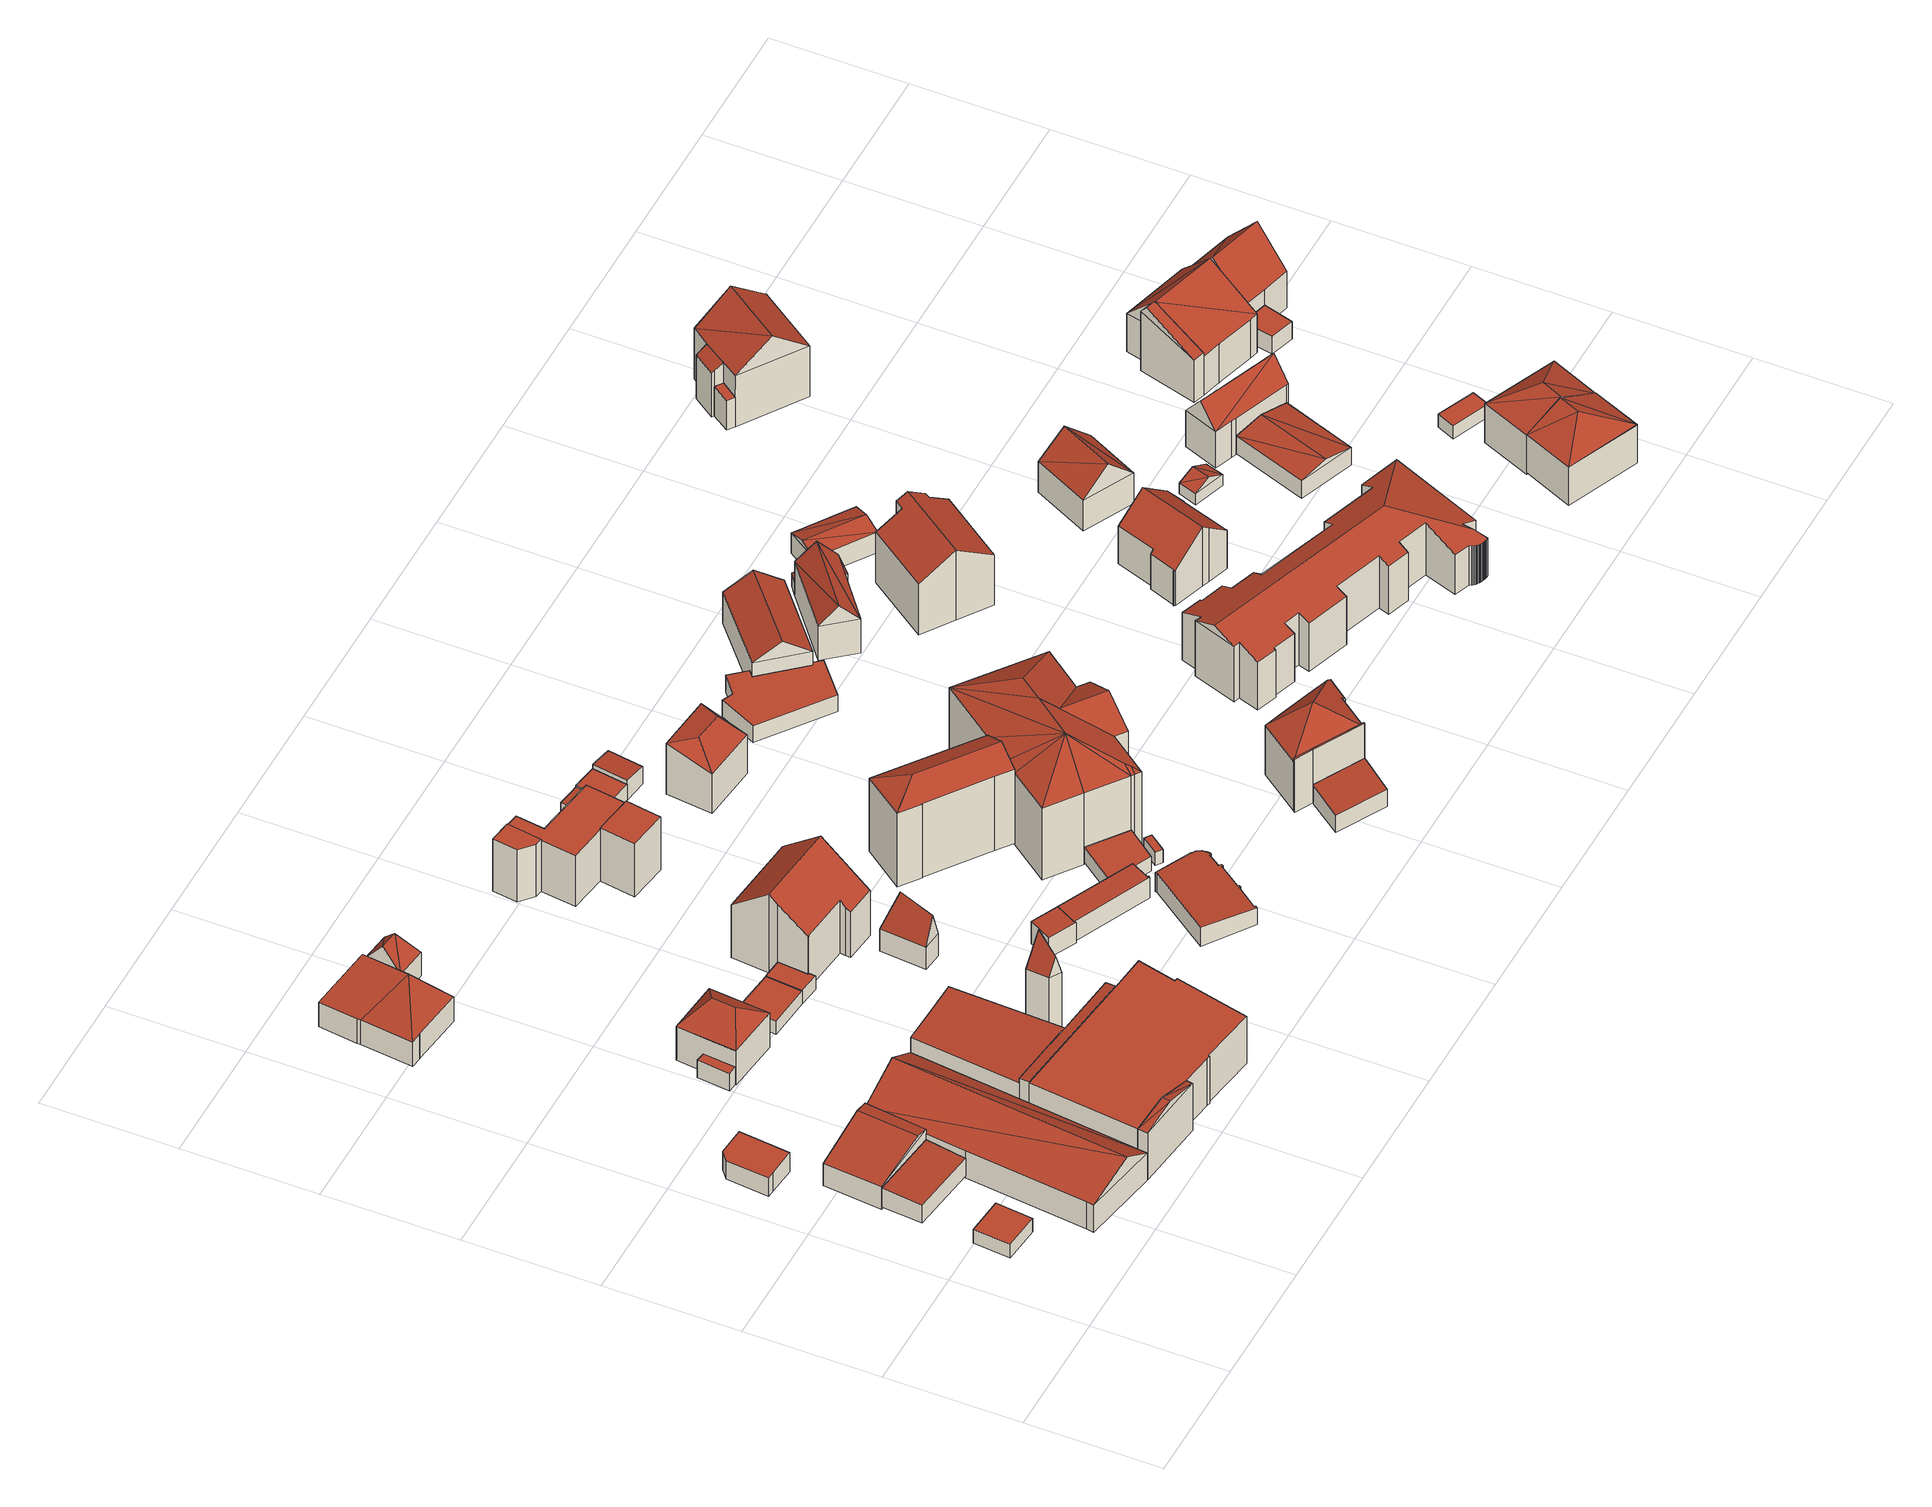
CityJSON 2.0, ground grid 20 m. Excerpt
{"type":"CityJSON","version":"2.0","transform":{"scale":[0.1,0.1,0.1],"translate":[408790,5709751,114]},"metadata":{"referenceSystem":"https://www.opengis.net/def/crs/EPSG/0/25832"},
"CityObjects":{
"building1":{"type":"Building","attributes":{"Gemeindeschluessel":"05978036","Geometrietyp2DReferenz":"3000","function":"31001_2460","roofType":"1000","measuredHeight":2.39},"geometry":[{"type":"MultiSurface","lod":"2","boundaries":[[[0,1,2,3]],[[1,4,5,2]],[[4,6,7,5]],[[6,0,3,7]],[[6,4,1,0]],[[3,2,5,7]]],"semantics":{"surfaces":[{"type":"WallSurface"},{"type":"RoofSurface"},{"type":"GroundSurface"}],"values":[0,0,0,0,1,2]}}]},
"building2":{"type":"Building","attributes":{"Gemeindeschluessel":"05978036","Geometrietyp2DReferenz":"3000","function":"31001_2000","roofType":"2100","measuredHeight":3.47},"geometry":[{"type":"MultiSurface","lod":"2","boundaries":[[[8,9,10,11]],[[9,12,13,10]],[[12,14,15,13]],[[14,8,11,15]],[[14,12,9,8]],[[11,10,13,15]]],"semantics":{"surfaces":[{"type":"WallSurface"},{"type":"RoofSurface"},{"type":"GroundSurface"}],"values":[0,0,0,0,1,2]}}]},
"building3":{"type":"Building","attributes":{"Gemeindeschluessel":"05978036","Geometrietyp2DReferenz":"3000","function":"31001_2000","roofType":"2100","measuredHeight":3.44},"geometry":[{"type":"MultiSurface","lod":"2","boundaries":[[[16,17,18,19]],[[17,20,21,18]],[[20,22,23,21]],[[22,24,25,23]],[[24,26,27,25]],[[26,16,19,27]],[[26,24,22,20,17,16]],[[19,18,21,23,25,27]]],"semantics":{"surfaces":[{"type":"WallSurface"},{"type":"RoofSurface"},{"type":"GroundSurface"}],"values":[0,0,0,0,0,0,1,2]}}]},
"building4":{"type":"Building","attributes":{"Gemeindeschluessel":"05978036","Geometrietyp2DReferenz":"3000","function":"31001_2000"},"children":["building4-1","building4-2"]},
"building4-1":{"type":"BuildingPart","attributes":{"roofType":"3100","measuredHeight":7.68},"parents":["building4"],"geometry":[{"type":"MultiSurface","lod":"2","boundaries":[[[28,29,30,31]],[[29,32,33,30]],[[32,34,35,33]],[[34,36,37,35]],[[36,38,39,37]],[[40,41,42,43]],[[41,28,31,42]],[[29,28,41,44]],[[44,45,29]],[[45,44,40]],[[40,38,36,34,32,45]],[[29,45,32]],[[44,41,40]],[[31,30,33,35,37,39,43,42]],[[43,39,38,40]]],"semantics":{"surfaces":[{"type":"WallSurface"},{"type":"RoofSurface"},{"type":"GroundSurface"},{"type":"ClosureSurface"}],"values":[0,0,0,0,0,0,0,1,1,1,1,0,0,2,3]}}]},
"building4-2":{"type":"BuildingPart","attributes":{"roofType":"3100","measuredHeight":6.16},"parents":["building4"],"geometry":[{"type":"MultiSurface","lod":"2","boundaries":[[[46,47,48,49]],[[47,50,40,43,48]],[[51,46,49,39,38]],[[50,47,52]],[[46,51,53]],[[47,46,53,52]],[[51,50,52,53]],[[49,48,43,39]],[[38,40,50,51]],[[38,39,43,40]]],"semantics":{"surfaces":[{"type":"WallSurface"},{"type":"RoofSurface"},{"type":"GroundSurface"},{"type":"ClosureSurface"}],"values":[0,0,0,0,0,1,1,2,0,3]}}]},
"building5":{"type":"Building","attributes":{"Gemeindeschluessel":"05978036","Geometrietyp2DReferenz":"3000","function":"31001_1000"},"children":["building5-1","building5-2"]},
"building5-1":{"type":"BuildingPart","attributes":{"roofType":"1000","measuredHeight":3.07},"parents":["building5"],"geometry":[{"type":"MultiSurface","lod":"2","boundaries":[[[54,55,56,57]],[[55,58,59,56]],[[58,60,61,59]],[[60,58,55,54]],[[57,56,59,61]],[[57,61,60,54]]],"semantics":{"surfaces":[{"type":"WallSurface"},{"type":"RoofSurface"},{"type":"GroundSurface"},{"type":"ClosureSurface"}],"values":[0,0,0,1,2,3]}}]},
"building5-2":{"type":"BuildingPart","attributes":{"roofType":"5000","measuredHeight":8.93},"parents":["building5"],"geometry":[{"type":"MultiSurface","lod":"2","boundaries":[[[62,63,64,65,66]],[[67,68,69,70]],[[68,62,66,69]],[[62,71,72,64,63]],[[68,67,73]],[[71,68,73,72]],[[72,73,67,64]],[[62,68,71]],[[66,65,57,61,70,69]],[[70,61,60,54,57,65,64,67]],[[61,57,54,60]],[[67,64,63]]],"semantics":{"surfaces":[{"type":"WallSurface"},{"type":"RoofSurface"},{"type":"GroundSurface"},{"type":"ClosureSurface"}],"values":[0,0,0,1,1,1,1,0,2,0,3,3]}}]},
"building6":{"type":"Building","attributes":{"Gemeindeschluessel":"05978036","Geometrietyp2DReferenz":"3000","function":"31001_1000"},"children":["building6-1","building6-2"]},
"building6-1":{"type":"BuildingPart","attributes":{"roofType":"5000","measuredHeight":7.8},"parents":["building6"],"geometry":[{"type":"MultiSurface","lod":"2","boundaries":[[[74,75,76,77]],[[75,78,79,76]],[[78,80,81,79]],[[78,75,82]],[[74,80,83]],[[75,83,82]],[[83,75,74]],[[80,82,83]],[[82,80,78]],[[77,76,79,81]],[[77,81,80,74]]],"semantics":{"surfaces":[{"type":"WallSurface"},{"type":"RoofSurface"},{"type":"GroundSurface"},{"type":"ClosureSurface"}],"values":[0,0,0,1,0,1,1,1,1,2,3]}}]},
"building6-2":{"type":"BuildingPart","attributes":{"roofType":"3200","measuredHeight":10.49},"parents":["building6"],"geometry":[{"type":"MultiSurface","lod":"2","boundaries":[[[84,85,86,87]],[[85,88,89,86]],[[88,90,91,89]],[[90,92,93,91]],[[92,94,95,93]],[[94,96,97,95]],[[96,98,74,77,97]],[[99,100,101,81,80]],[[100,102,103,101]],[[102,104,105,103]],[[104,84,87,105]],[[96,94,106]],[[88,85,84,104,107]],[[94,92,90,107,106]],[[90,88,107]],[[102,100,99,98,96,106,107]],[[104,102,107]],[[87,86,89,91,93,95,97,77,81,101,103,105]],[[99,80,74,98]],[[80,81,77,74]]],"semantics":{"surfaces":[{"type":"WallSurface"},{"type":"RoofSurface"},{"type":"GroundSurface"},{"type":"ClosureSurface"}],"values":[0,0,0,0,0,0,0,0,0,0,0,1,1,1,1,1,1,2,0,3]}}]},
"building7":{"type":"Building","attributes":{"Gemeindeschluessel":"05978036","Geometrietyp2DReferenz":"3000","function":"31001_2000"},"children":["building7-1","building7-2","building7-3","building7-4"]},
"building7-1":{"type":"BuildingPart","attributes":{"roofType":"3100","measuredHeight":9.6},"parents":["building7"],"geometry":[{"type":"MultiSurface","lod":"2","boundaries":[[[108,109,31,30]],[[110,111,112,113]],[[110,108,30,111]],[[113,109,114]],[[108,110,115]],[[109,115,114]],[[115,109,108]],[[114,110,113]],[[110,114,115]],[[30,31,112,111]],[[113,112,31,109]]],"semantics":{"surfaces":[{"type":"WallSurface"},{"type":"RoofSurface"},{"type":"GroundSurface"},{"type":"ClosureSurface"}],"values":[0,0,0,0,0,1,1,1,1,2,3]}}]},
"building7-2":{"type":"BuildingPart","attributes":{"roofType":"2100","measuredHeight":8.34},"parents":["building7"],"geometry":[{"type":"MultiSurface","lod":"2","boundaries":[[[116,117,118,42]],[[117,119,120,118]],[[119,121,122,120]],[[123,116,42,124]],[[123,125,121,119,117,116]],[[42,118,120,122,124]],[[123,124,122,121,125]]],"semantics":{"surfaces":[{"type":"WallSurface"},{"type":"RoofSurface"},{"type":"GroundSurface"},{"type":"ClosureSurface"}],"values":[0,0,0,0,1,2,3]}}]},
"building7-3":{"type":"BuildingPart","attributes":{"roofType":"1000","measuredHeight":8.29},"parents":["building7"],"geometry":[{"type":"MultiSurface","lod":"2","boundaries":[[[126,127,128,129]],[[127,130,131,128]],[[130,132,133,131]],[[132,134,135,133]],[[134,136,137,135]],[[136,138,139,137]],[[138,140,141,139]],[[140,113,112,141]],[[109,142,143,31]],[[142,109,113,140,138,136,134,132,130,127,126]],[[129,128,131,133,135,137,139,141,112,31,143]],[[31,112,113,109]],[[129,143,142,126]]],"semantics":{"surfaces":[{"type":"WallSurface"},{"type":"RoofSurface"},{"type":"GroundSurface"},{"type":"ClosureSurface"}],"values":[0,0,0,0,0,0,0,0,0,1,2,3,3]}}]},
"building7-4":{"type":"BuildingPart","attributes":{"roofType":"2100","measuredHeight":8.52},"parents":["building7"],"geometry":[{"type":"MultiSurface","lod":"2","boundaries":[[[144,145,123,124,143,142]],[[121,146,147,122]],[[146,148,126,129,147]],[[148,146,121,125,145,144]],[[143,124,122,147,129]],[[125,123,145]],[[121,122,124,123,125]],[[142,126,148,144]],[[142,143,129,126]]],"semantics":{"surfaces":[{"type":"WallSurface"},{"type":"RoofSurface"},{"type":"GroundSurface"},{"type":"ClosureSurface"}],"values":[0,0,0,1,2,0,3,0,3]}}]},
"building8":{"type":"Building","attributes":{"Gemeindeschluessel":"05978036","Geometrietyp2DReferenz":"3000","function":"31001_2460","roofType":"1000","measuredHeight":2.37},"geometry":[{"type":"MultiSurface","lod":"2","boundaries":[[[149,150,151,152]],[[150,153,154,151]],[[153,155,156,154]],[[155,149,152,156]],[[155,153,150,149]],[[152,151,154,156]]],"semantics":{"surfaces":[{"type":"WallSurface"},{"type":"RoofSurface"},{"type":"GroundSurface"}],"values":[0,0,0,0,1,2]}}]},
"building9":{"type":"Building","attributes":{"Gemeindeschluessel":"05978036","Geometrietyp2DReferenz":"3000","function":"31001_9998","roofType":"5000","measuredHeight":16.96},"geometry":[{"type":"MultiSurface","lod":"2","boundaries":[[[157,158,159,160]],[[158,161,162,159]],[[161,163,164,162]],[[163,157,160,164]],[[165,163,161]],[[166,165,161,158]],[[166,158,157]],[[165,166,157,163]],[[160,159,162,164]]],"semantics":{"surfaces":[{"type":"WallSurface"},{"type":"RoofSurface"},{"type":"GroundSurface"}],"values":[0,0,0,0,0,1,0,1,2]}}]},
"building10":{"type":"Building","attributes":{"Gemeindeschluessel":"05978036","Geometrietyp2DReferenz":"3000","function":"31001_2460","roofType":"1000","measuredHeight":2.38},"geometry":[{"type":"MultiSurface","lod":"2","boundaries":[[[167,168,156,152]],[[168,169,170,156]],[[169,171,172,170]],[[171,173,174,172]],[[173,175,176,174]],[[175,167,152,176]],[[175,173,171,169,168,167]],[[152,156,170,172,174,176]]],"semantics":{"surfaces":[{"type":"WallSurface"},{"type":"RoofSurface"},{"type":"GroundSurface"}],"values":[0,0,0,0,0,0,1,2]}}]},
"building11":{"type":"Building","attributes":{"Gemeindeschluessel":"05978036","Geometrietyp2DReferenz":"3000","function":"31001_1000","roofType":"3100","measuredHeight":13.94},"geometry":[{"type":"MultiSurface","lod":"2","boundaries":[[[177,178,179,180]],[[178,181,182,179]],[[181,183,184,182]],[[183,185,186,184]],[[185,187,188,186]],[[187,189,190,188]],[[189,191,192,190]],[[191,193,194,192]],[[193,195,196,194]],[[195,197,198,196]],[[197,177,180,198]],[[193,191,189,187]],[[187,185,183,181,178,177,197,195,193]],[[180,179,182,184,186,188,190,192,194,196,198]]],"semantics":{"surfaces":[{"type":"WallSurface"},{"type":"RoofSurface"},{"type":"GroundSurface"}],"values":[0,0,0,0,0,0,0,0,0,0,0,1,1,2]}}]},
"building12":{"type":"Building","attributes":{"Gemeindeschluessel":"05978036","Geometrietyp2DReferenz":"3000","function":"31001_2460","roofType":"5000","measuredHeight":9.8},"geometry":[{"type":"MultiSurface","lod":"2","boundaries":[[[199,200,201,202]],[[200,203,204,201]],[[203,205,206,204]],[[205,199,202,206]],[[207,205,203]],[[208,207,203,200]],[[208,200,199]],[[207,208,199,205]],[[202,201,204,206]]],"semantics":{"surfaces":[{"type":"WallSurface"},{"type":"RoofSurface"},{"type":"GroundSurface"}],"values":[0,0,0,0,1,1,0,1,2]}}]},
"building13":{"type":"Building","attributes":{"Gemeindeschluessel":"05978036","Geometrietyp2DReferenz":"3000","function":"31001_9998","roofType":"2100","measuredHeight":3.9},"geometry":[{"type":"MultiSurface","lod":"2","boundaries":[[[209,210,211,212]],[[210,213,214,211]],[[213,215,216,214]],[[215,217,218,216]],[[217,219,220,218]],[[219,209,212,220]],[[219,217,215,213,210,209]],[[212,211,214,216,218,220]]],"semantics":{"surfaces":[{"type":"WallSurface"},{"type":"RoofSurface"},{"type":"GroundSurface"}],"values":[0,0,0,0,0,0,1,2]}}]},
"building14":{"type":"Building","attributes":{"Gemeindeschluessel":"05978036","Geometrietyp2DReferenz":"3000","function":"31001_1000"},"children":["building14-1","building14-2","building14-3"]},
"building14-1":{"type":"BuildingPart","attributes":{"roofType":"1000","measuredHeight":9},"parents":["building14"],"geometry":[{"type":"MultiSurface","lod":"2","boundaries":[[[221,222,223,224]],[[225,226,227,228]],[[226,229,230,227]],[[231,232,233,234]],[[232,235,236,233]],[[235,237,238,236]],[[237,239,240,238]],[[239,221,224,240]],[[239,237,235,232,231,229,226,225,222,221]],[[224,223,228,227,230,234,233,236,238,240]],[[228,223,222,225]],[[234,230,229,231]]],"semantics":{"surfaces":[{"type":"WallSurface"},{"type":"RoofSurface"},{"type":"GroundSurface"},{"type":"ClosureSurface"}],"values":[0,0,0,0,0,0,0,0,1,2,3,3]}}]},
"building14-2":{"type":"BuildingPart","attributes":{"roofType":"1000","measuredHeight":9.39},"parents":["building14"],"geometry":[{"type":"MultiSurface","lod":"2","boundaries":[[[241,242,243,223,222]],[[242,244,245,243]],[[244,246,225,228,245]],[[246,244,242,241]],[[223,243,245,228]],[[222,225,246,241]],[[222,223,228,225]]],"semantics":{"surfaces":[{"type":"WallSurface"},{"type":"RoofSurface"},{"type":"GroundSurface"},{"type":"ClosureSurface"}],"values":[0,0,0,1,2,0,3]}}]},
"building14-3":{"type":"BuildingPart","attributes":{"roofType":"9999","measuredHeight":9.17},"parents":["building14"],"geometry":[{"type":"MultiSurface","lod":"2","boundaries":[[[247,248,249,250,251]],[[251,250,252,230,229]],[[250,249,253,252]],[[249,248,254,253]],[[248,247,231,234,254]],[[229,231,247,251]],[[229,230,234,231]],[[230,252,253,254,234]]],"semantics":{"surfaces":[{"type":"RoofSurface"},{"type":"WallSurface"},{"type":"GroundSurface"}],"values":[0,1,1,1,1,1,1,2]}}]},
"building15":{"type":"Building","attributes":{"Gemeindeschluessel":"05978036","Geometrietyp2DReferenz":"3000","function":"31001_2460","roofType":"2100","measuredHeight":3.91},"geometry":[{"type":"MultiSurface","lod":"2","boundaries":[[[219,217,218,220]],[[217,255,256,218]],[[255,257,258,256]],[[257,259,260,258]],[[259,261,262,260]],[[261,209,212,262]],[[209,219,220,212]],[[209,261,259,257,255,217,219]],[[220,218,256,258,260,262,212]]],"semantics":{"surfaces":[{"type":"WallSurface"},{"type":"RoofSurface"},{"type":"GroundSurface"}],"values":[0,0,0,0,0,0,0,1,2]}}]},
"building16":{"type":"Building","attributes":{"Gemeindeschluessel":"05978036","Geometrietyp2DReferenz":"3000","function":"31001_1100","roofType":"2100","measuredHeight":3.43},"geometry":[{"type":"MultiSurface","lod":"2","boundaries":[[[263,264,265,266]],[[264,267,268,265]],[[267,269,270,268]],[[269,271,272,270]],[[271,273,274,272]],[[273,275,276,274]],[[275,277,278,276]],[[277,279,280,278]],[[279,281,282,280]],[[281,283,284,282]],[[283,285,286,284]],[[285,287,288,286]],[[287,289,290,288]],[[289,291,292,290]],[[291,293,294,292]],[[293,295,296,294]],[[295,297,298,296]],[[297,299,300,298]],[[299,301,302,300]],[[301,303,304,302]],[[303,305,306,304]],[[305,307,308,306]],[[307,309,310,308]],[[309,311,312,310]],[[311,313,314,312]],[[313,315,316,314]],[[315,317,318,316]],[[317,319,320,318]],[[319,321,322,320]],[[321,323,324,322]],[[323,325,326,324]],[[325,263,266,326]],[[325,323,321,319,317,315,313,311,309,307,305,303,301,299,297,295,293,291,289,287,285,283,281,279,277,275,273,271,269,267,264,263]],[[266,265,268,270,272,274,276,278,280,282,284,286,288,290,292,294,296,298,300,302,304,306,308,310,312,314,316,318,320,322,324,326]]],"semantics":{"surfaces":[{"type":"WallSurface"},{"type":"RoofSurface"},{"type":"GroundSurface"}],"values":[0,0,0,0,0,0,0,0,0,0,0,0,0,0,0,0,0,0,0,0,0,0,0,0,0,0,0,0,0,0,0,0,1,2]}}]},
"building17":{"type":"Building","attributes":{"Gemeindeschluessel":"05978036","Geometrietyp2DReferenz":"3000","function":"31001_2460","roofType":"2100","measuredHeight":3},"geometry":[{"type":"MultiSurface","lod":"2","boundaries":[[[327,328,329,330]],[[328,331,332,329]],[[331,333,334,332]],[[333,335,336,334]],[[335,337,338,336]],[[337,339,340,338]],[[339,341,342,340]],[[341,327,330,342]],[[341,339,337,335,333,331,328,327]],[[330,329,332,334,336,338,340,342]]],"semantics":{"surfaces":[{"type":"WallSurface"},{"type":"RoofSurface"},{"type":"GroundSurface"}],"values":[0,0,0,0,0,0,0,0,1,2]}}]},
"building18":{"type":"Building","attributes":{"Gemeindeschluessel":"05978036","Geometrietyp2DReferenz":"3000","function":"31001_2460","roofType":"1000","measuredHeight":2.62},"geometry":[{"type":"MultiSurface","lod":"2","boundaries":[[[343,344,345,346]],[[344,347,348,345]],[[347,349,350,348]],[[349,343,346,350]],[[349,347,344,343]],[[346,345,348,350]]],"semantics":{"surfaces":[{"type":"WallSurface"},{"type":"RoofSurface"},{"type":"GroundSurface"}],"values":[0,0,0,0,1,2]}}]},
"building19":{"type":"Building","attributes":{"Gemeindeschluessel":"05978036","Geometrietyp2DReferenz":"3000","function":"31001_1100","roofType":"5000","measuredHeight":14.97},"geometry":[{"type":"MultiSurface","lod":"2","boundaries":[[[351,352,353,354]],[[352,355,356,353]],[[355,357,358,356]],[[357,359,360,358]],[[359,361,362,360]],[[361,363,364,362]],[[363,365,366,364]],[[365,367,368,366]],[[367,369,370,368]],[[369,351,354,370]],[[365,363,371]],[[363,361,359,357,355,352,351,371]],[[351,369,367,365,371]],[[354,353,356,358,360,362,364,366,368,370]]],"semantics":{"surfaces":[{"type":"WallSurface"},{"type":"RoofSurface"},{"type":"GroundSurface"}],"values":[0,0,0,0,0,0,0,0,0,0,1,1,1,2]}}]},
"building20":{"type":"Building","attributes":{"Gemeindeschluessel":"05978036","Geometrietyp2DReferenz":"3000","function":"31001_2500","roofType":"1000","measuredHeight":2.29},"geometry":[{"type":"MultiSurface","lod":"2","boundaries":[[[372,373,374,375]],[[373,376,377,374]],[[376,378,379,377]],[[378,372,375,379]],[[378,376,373,372]],[[375,374,377,379]]],"semantics":{"surfaces":[{"type":"WallSurface"},{"type":"RoofSurface"},{"type":"GroundSurface"}],"values":[0,0,0,0,1,2]}}]},
"building21":{"type":"Building","attributes":{"Gemeindeschluessel":"05978036","Geometrietyp2DReferenz":"3000","function":"31001_2460","roofType":"1000","measuredHeight":2.71},"geometry":[{"type":"MultiSurface","lod":"2","boundaries":[[[380,381,382,383]],[[381,384,385,382]],[[384,386,387,385]],[[386,380,383,387]],[[386,384,381,380]],[[383,382,385,387]]],"semantics":{"surfaces":[{"type":"WallSurface"},{"type":"RoofSurface"},{"type":"GroundSurface"}],"values":[0,0,0,0,1,2]}}]},
"building22":{"type":"Building","attributes":{"Gemeindeschluessel":"05978036","Geometrietyp2DReferenz":"3000","function":"31001_2460","roofType":"2100","measuredHeight":3.51},"geometry":[{"type":"MultiSurface","lod":"2","boundaries":[[[388,389,390,391]],[[389,392,393,390]],[[392,394,395,393]],[[394,396,397,395]],[[396,398,399,397]],[[398,388,391,399]],[[398,396,394,392,389,388]],[[391,390,393,395,397,399]]],"semantics":{"surfaces":[{"type":"WallSurface"},{"type":"RoofSurface"},{"type":"GroundSurface"}],"values":[0,0,0,0,0,0,1,2]}}]},
"building23":{"type":"Building","attributes":{"Gemeindeschluessel":"05978036","Geometrietyp2DReferenz":"3000","function":"31001_1000","roofType":"3200","measuredHeight":9.8},"geometry":[{"type":"MultiSurface","lod":"2","boundaries":[[[400,401,402,403]],[[401,404,405,402]],[[404,406,407,405]],[[406,400,403,407]],[[404,401,408]],[[400,406,409]],[[401,400,409,408]],[[406,404,408,409]],[[403,402,405,407]]],"semantics":{"surfaces":[{"type":"WallSurface"},{"type":"RoofSurface"},{"type":"GroundSurface"}],"values":[0,0,0,0,1,1,1,1,2]}}]},
"building24":{"type":"Building","attributes":{"Gemeindeschluessel":"05978036","Geometrietyp2DReferenz":"3000","function":"31001_1100","roofType":"5000","measuredHeight":16.68},"geometry":[{"type":"MultiSurface","lod":"2","boundaries":[[[410,411,412,413]],[[411,414,415,412]],[[414,416,417,415]],[[416,418,419,417]],[[418,420,421,419]],[[420,422,423,421]],[[422,424,425,423]],[[424,426,427,425]],[[426,428,429,427]],[[428,430,431,429]],[[430,432,433,431]],[[432,434,435,433]],[[434,436,437,435]],[[436,410,413,437]],[[438,432,439]],[[438,434,432]],[[434,438,436]],[[440,439,432,430]],[[440,430,428]],[[441,438,439,440,428,426]],[[442,443,444,441,426,424]],[[442,424,422]],[[443,442,422,420]],[[445,444,443,420,418]],[[445,418,416]],[[416,444,445]],[[416,441,444]],[[416,438,441]],[[414,438,416]],[[411,438,414]],[[410,438,411]],[[438,410,436]],[[413,412,415,417,419,421,423,425,427,429,431,433,435,437]]],"semantics":{"surfaces":[{"type":"WallSurface"},{"type":"RoofSurface"},{"type":"GroundSurface"}],"values":[0,0,0,0,0,0,0,0,0,0,0,0,0,0,1,1,1,1,1,1,1,0,1,1,1,1,1,1,1,1,1,1,2]}}]},
"building25":{"type":"Building","attributes":{"Gemeindeschluessel":"05978036","Geometrietyp2DReferenz":"3000","function":"31001_1100"},"children":["building25-1","building25-2","building25-3","building25-4"]},
"building25-1":{"type":"BuildingPart","attributes":{"roofType":"9999","measuredHeight":9.4},"parents":["building25"],"geometry":[{"type":"MultiSurface","lod":"2","boundaries":[[[446,447,448,449,450]],[[450,449,451,452,453]],[[449,448,454,455,451]],[[456,454,448,447]],[[447,446,457,458,459,456]],[[453,457,446,450]],[[456,459,455,454]],[[453,452,458,457]],[[452,451,455,459,458]]],"semantics":{"surfaces":[{"type":"RoofSurface"},{"type":"WallSurface"},{"type":"GroundSurface"}],"values":[0,1,1,1,1,1,1,1,2]}}]},
"building25-2":{"type":"BuildingPart","attributes":{"roofType":"2100","measuredHeight":3.34},"parents":["building25"],"geometry":[{"type":"MultiSurface","lod":"2","boundaries":[[[460,453,452,461]],[[457,462,463,458]],[[462,460,461,463]],[[462,457,453,460]],[[461,452,458,463]],[[458,452,453,457]]],"semantics":{"surfaces":[{"type":"WallSurface"},{"type":"RoofSurface"},{"type":"GroundSurface"},{"type":"ClosureSurface"}],"values":[0,0,0,1,2,3]}}]},
"building25-3":{"type":"BuildingPart","attributes":{"roofType":"1000","measuredHeight":3.22},"parents":["building25"],"geometry":[{"type":"MultiSurface","lod":"2","boundaries":[[[464,465,466,467]],[[465,468,469,466]],[[468,470,471,469]],[[470,468,465,464]],[[467,466,469,471]],[[467,471,470,464]]],"semantics":{"surfaces":[{"type":"WallSurface"},{"type":"RoofSurface"},{"type":"GroundSurface"},{"type":"ClosureSurface"}],"values":[0,0,0,1,2,3]}}]},
"building25-4":{"type":"BuildingPart","attributes":{"roofType":"3500","measuredHeight":12.62},"parents":["building25"],"geometry":[{"type":"MultiSurface","lod":"2","boundaries":[[[472,456,459,473]],[[454,474,475,455]],[[474,476,464,467,475]],[[477,478,479,471,470]],[[478,480,481,479]],[[480,482,483,481]],[[482,472,473,483]],[[454,456,484]],[[474,454,484]],[[478,477,476,474,484]],[[456,472,482,480,478,484]],[[473,459,455,475,467,471,479,481,483]],[[455,459,456,454]],[[470,464,476,477]],[[470,471,467,464]]],"semantics":{"surfaces":[{"type":"WallSurface"},{"type":"RoofSurface"},{"type":"GroundSurface"},{"type":"ClosureSurface"}],"values":[0,0,0,0,0,0,0,1,1,1,1,2,3,0,3]}}]},
"building26":{"type":"Building","attributes":{"Gemeindeschluessel":"05978036","Geometrietyp2DReferenz":"3000","function":"31001_2460","roofType":"1000","measuredHeight":2.92},"geometry":[{"type":"MultiSurface","lod":"2","boundaries":[[[485,486,487,488]],[[486,489,490,487]],[[489,491,492,490]],[[491,493,494,492]],[[493,495,496,494]],[[495,497,498,496]],[[497,499,500,498]],[[499,501,502,500]],[[501,503,504,502]],[[503,485,488,504]],[[503,501,499,497,495,493,491,489,486,485]],[[488,487,490,492,494,496,498,500,502,504]]],"semantics":{"surfaces":[{"type":"WallSurface"},{"type":"RoofSurface"},{"type":"GroundSurface"}],"values":[0,0,0,0,0,0,0,0,0,0,1,2]}}]},
"building27":{"type":"Building","attributes":{"Gemeindeschluessel":"05978036","Geometrietyp2DReferenz":"3000","function":"31001_1000","roofType":"3100","measuredHeight":8.3},"geometry":[{"type":"MultiSurface","lod":"2","boundaries":[[[505,506,507,508]],[[506,509,510,507]],[[509,511,512,510]],[[511,505,508,512]],[[509,506,513]],[[505,511,514]],[[506,505,514,513]],[[511,509,513,514]],[[508,507,510,512]]],"semantics":{"surfaces":[{"type":"WallSurface"},{"type":"RoofSurface"},{"type":"GroundSurface"}],"values":[0,0,0,0,0,0,1,1,2]}}]},
"building28":{"type":"Building","attributes":{"Gemeindeschluessel":"05978036","Geometrietyp2DReferenz":"3000","function":"31001_1000","roofType":"3100","measuredHeight":8.96},"geometry":[{"type":"MultiSurface","lod":"2","boundaries":[[[515,516,517,518]],[[516,519,520,517]],[[519,521,522,520]],[[521,515,518,522]],[[519,516,523]],[[515,521,524]],[[524,516,515]],[[516,524,523]],[[521,523,524]],[[523,521,519]],[[518,517,520,522]]],"semantics":{"surfaces":[{"type":"WallSurface"},{"type":"RoofSurface"},{"type":"GroundSurface"}],"values":[0,0,0,0,0,0,1,1,1,1,2]}}]},
"building29":{"type":"Building","attributes":{"Gemeindeschluessel":"05978036","Geometrietyp2DReferenz":"3000","function":"31001_2460","roofType":"1000","measuredHeight":2.23},"geometry":[{"type":"MultiSurface","lod":"2","boundaries":[[[525,526,527,528]],[[526,529,530,527]],[[529,531,532,530]],[[531,533,534,532]],[[533,535,536,534]],[[535,525,528,536]],[[535,533,531,529,526,525]],[[528,527,530,532,534,536]]],"semantics":{"surfaces":[{"type":"WallSurface"},{"type":"RoofSurface"},{"type":"GroundSurface"}],"values":[0,0,0,0,0,0,1,2]}}]},
"building30":{"type":"Building","attributes":{"Gemeindeschluessel":"05978036","Geometrietyp2DReferenz":"3000","function":"31001_1000","roofType":"3100","measuredHeight":12.32},"geometry":[{"type":"MultiSurface","lod":"2","boundaries":[[[537,538,539,540]],[[538,541,542,539]],[[541,543,544,542]],[[543,545,546,544]],[[545,547,548,546]],[[547,549,550,548]],[[549,551,552,550]],[[551,553,554,552]],[[553,555,556,554]],[[555,537,540,556]],[[551,549,547,545,543,541]],[[541,538,537,555,553,551]],[[540,539,542,544,546,548,550,552,554,556]]],"semantics":{"surfaces":[{"type":"WallSurface"},{"type":"RoofSurface"},{"type":"GroundSurface"}],"values":[0,0,0,0,0,0,0,0,0,0,1,1,2]}}]},
"building31":{"type":"Building","attributes":{"Gemeindeschluessel":"05978036","Geometrietyp2DReferenz":"3000","function":"31001_1100","roofType":"5000","measuredHeight":11.22},"geometry":[{"type":"MultiSurface","lod":"2","boundaries":[[[557,558,559,560]],[[558,561,562,559]],[[561,563,564,562]],[[563,565,566,564]],[[565,567,568,566]],[[567,569,570,568]],[[569,571,572,570]],[[571,573,574,572]],[[573,575,576,574]],[[575,577,578,576]],[[577,579,580,578]],[[579,581,582,580]],[[581,583,584,582]],[[583,585,586,584]],[[585,587,588,586]],[[587,589,590,588]],[[589,591,592,590]],[[591,593,594,592]],[[593,595,596,594]],[[595,597,598,596]],[[597,599,600,598]],[[599,601,602,600]],[[601,603,604,602]],[[603,605,606,604]],[[605,607,608,606]],[[607,609,610,608]],[[609,611,612,610]],[[611,613,614,612]],[[613,615,616,614]],[[615,617,618,616]],[[617,619,620,618]],[[619,621,622,620]],[[621,623,624,622]],[[623,625,626,624]],[[625,627,628,626]],[[627,629,630,628]],[[629,631,632,630]],[[631,633,634,632]],[[633,635,636,634]],[[635,637,638,636]],[[637,639,640,638]],[[639,641,642,640]],[[641,643,644,642]],[[643,645,646,644]],[[645,647,648,646]],[[647,649,650,648]],[[649,651,652,650]],[[651,653,654,652]],[[653,655,656,654]],[[655,557,560,656]],[[657,658,623,621,619]],[[619,617,615,613,611,609,607,605,603,601,599,597,595,593,659,657]],[[627,625,658,657,659,591,589,587,585,583,581,579,577,575,573,571,569,567,565,563,561,558,557,655,653,651,649,647,645,643,641,639,637,635,633,631,629]],[[625,623,658]],[[593,591,659]],[[560,559,562,564,566,568,570,572,574,576,578,580,582,584,586,588,590,592,594,596,598,600,602,604,606,608,610,612,614,616,618,620,622,624,626,628,630,632,634,636,638,640,642,644,646,648,650,652,654,656]]],"semantics":{"surfaces":[{"type":"WallSurface"},{"type":"RoofSurface"},{"type":"GroundSurface"}],"values":[0,0,0,0,0,0,0,0,0,0,0,0,0,0,0,0,0,0,0,0,0,0,0,0,0,0,0,0,0,0,0,0,0,0,0,0,0,0,0,0,0,0,0,0,0,0,0,0,0,0,1,1,1,0,0,2]}}]},
"building32":{"type":"Building","attributes":{"Gemeindeschluessel":"05978036","Geometrietyp2DReferenz":"3000","function":"31001_2500","roofType":"3100","measuredHeight":4.49},"geometry":[{"type":"MultiSurface","lod":"2","boundaries":[[[660,661,662,663]],[[661,664,665,662]],[[664,666,667,665]],[[666,660,663,667]],[[664,661,668]],[[660,666,669]],[[660,668,661]],[[668,660,669]],[[669,664,668]],[[664,669,666]],[[663,662,665,667]]],"semantics":{"surfaces":[{"type":"WallSurface"},{"type":"RoofSurface"},{"type":"GroundSurface"}],"values":[0,0,0,0,0,0,1,1,1,1,2]}}]},
"building33":{"type":"Building","attributes":{"Gemeindeschluessel":"05978036","Geometrietyp2DReferenz":"3000","function":"31001_1000","roofType":"3100","measuredHeight":10.48},"geometry":[{"type":"MultiSurface","lod":"2","boundaries":[[[670,671,672,673]],[[671,674,675,672]],[[674,676,677,675]],[[676,678,679,677]],[[678,680,681,679]],[[680,682,683,681]],[[682,684,685,683]],[[684,686,687,685]],[[686,688,689,687]],[[688,690,691,689]],[[690,692,693,691]],[[692,694,695,693]],[[694,696,697,695]],[[696,698,699,697]],[[698,700,701,699]],[[700,670,673,701]],[[696,694,692,690,688,686,684,682,680]],[[680,678,676,674,671,670,700,698,696]],[[673,672,675,677,679,681,683,685,687,689,691,693,695,697,699,701]]],"semantics":{"surfaces":[{"type":"WallSurface"},{"type":"RoofSurface"},{"type":"GroundSurface"}],"values":[0,0,0,0,0,0,0,0,0,0,0,0,0,0,0,0,1,1,2]}}]},
"building34":{"type":"Building","attributes":{"Gemeindeschluessel":"05978036","Geometrietyp2DReferenz":"3000","function":"31001_1000","roofType":"3100","measuredHeight":9.4},"geometry":[{"type":"MultiSurface","lod":"2","boundaries":[[[702,703,704,705]],[[703,706,707,704]],[[706,708,709,707]],[[708,702,705,709]],[[706,703,710]],[[702,708,711]],[[711,703,702]],[[703,711,710]],[[708,710,711]],[[710,708,706]],[[705,704,707,709]]],"semantics":{"surfaces":[{"type":"WallSurface"},{"type":"RoofSurface"},{"type":"GroundSurface"}],"values":[0,0,0,0,0,0,1,1,1,1,2]}}]},
"building35":{"type":"Building","attributes":{"Gemeindeschluessel":"05978036","Geometrietyp2DReferenz":"3000","function":"31001_2460","roofType":"3100","measuredHeight":3.18},"geometry":[{"type":"MultiSurface","lod":"2","boundaries":[[[712,713,714,715]],[[713,716,717,714]],[[716,718,719,717]],[[718,712,715,719]],[[716,713,720]],[[712,718,721]],[[721,713,712]],[[713,721,720]],[[718,720,721]],[[720,718,716]],[[715,714,717,719]]],"semantics":{"surfaces":[{"type":"WallSurface"},{"type":"RoofSurface"},{"type":"GroundSurface"}],"values":[0,0,0,0,0,0,1,1,1,1,2]}}]},
"building36":{"type":"Building","attributes":{"Gemeindeschluessel":"05978036","Geometrietyp2DReferenz":"3000","function":"31001_2000","roofType":"3100","measuredHeight":4.04},"geometry":[{"type":"MultiSurface","lod":"2","boundaries":[[[722,723,724,725]],[[723,726,727,724]],[[726,728,729,727]],[[728,722,725,729]],[[726,723,730]],[[722,728,731]],[[731,723,722]],[[723,731,730]],[[728,730,731]],[[730,728,726]],[[725,724,727,729]]],"semantics":{"surfaces":[{"type":"WallSurface"},{"type":"RoofSurface"},{"type":"GroundSurface"}],"values":[0,0,0,0,0,0,1,1,1,1,2]}}]},
"building37":{"type":"Building","attributes":{"Gemeindeschluessel":"05978036","Geometrietyp2DReferenz":"3000","function":"31001_1000","roofType":"5000","measuredHeight":9.7},"geometry":[{"type":"MultiSurface","lod":"2","boundaries":[[[732,733,734,735]],[[733,736,737,734]],[[736,738,739,737]],[[738,732,735,739]],[[740,741,742]],[[741,740,732]],[[736,741,738]],[[743,741,736]],[[741,743,742]],[[733,742,743]],[[742,733,740]],[[733,732,740]],[[736,733,743]],[[732,738,741]],[[735,734,737,739]]],"semantics":{"surfaces":[{"type":"WallSurface"},{"type":"RoofSurface"},{"type":"GroundSurface"}],"values":[0,0,0,0,1,1,1,1,1,1,1,0,0,0,2]}}]},
"building38":{"type":"Building","attributes":{"Gemeindeschluessel":"05978036","Geometrietyp2DReferenz":"3000","function":"31001_2000","roofType":"3100","measuredHeight":9.96},"geometry":[{"type":"MultiSurface","lod":"2","boundaries":[[[744,745,746,747]],[[745,748,749,746]],[[748,750,751,749]],[[750,752,753,751]],[[752,754,755,753]],[[754,756,757,755]],[[756,744,747,757]],[[758,744,759]],[[759,744,756]],[[758,759,754]],[[754,752,750,748,745,758]],[[744,758,745]],[[754,759,756]],[[747,746,749,751,753,755,757]]],"semantics":{"surfaces":[{"type":"WallSurface"},{"type":"RoofSurface"},{"type":"GroundSurface"}],"values":[0,0,0,0,0,0,0,1,1,1,1,0,0,2]}}]},
"building39":{"type":"Building","attributes":{"Gemeindeschluessel":"05978036","Geometrietyp2DReferenz":"3000","function":"31001_1100"},"children":["building39-1","building39-2","building39-3"]},
"building39-1":{"type":"BuildingPart","attributes":{"roofType":"1000","measuredHeight":5.16},"parents":["building39"],"geometry":[{"type":"MultiSurface","lod":"2","boundaries":[[[760,761,762,763]],[[761,764,765,762]],[[766,764,761,760]],[[763,762,765,767]],[[767,765,764,766]],[[763,767,766,760]]],"semantics":{"surfaces":[{"type":"WallSurface"},{"type":"RoofSurface"},{"type":"GroundSurface"},{"type":"ClosureSurface"}],"values":[0,0,1,2,3,3]}}]},
"building39-2":{"type":"BuildingPart","attributes":{"roofType":"5000","measuredHeight":13.49},"parents":["building39"],"geometry":[{"type":"MultiSurface","lod":"2","boundaries":[[[768,769,770,771,772]],[[769,773,774,770]],[[773,775,776,774]],[[775,777,778,776]],[[777,779,780,778]],[[779,781,760,763,780]],[[777,782,783,784,779]],[[783,773,769]],[[784,783,769]],[[769,768,781,784]],[[775,782,777]],[[773,783,782,775]],[[779,784,781]],[[763,767,771,770,774,776,778,780]],[[772,785,766,760,781,768]],[[767,763,760,766]],[[772,771,767,766,785]]],"semantics":{"surfaces":[{"type":"WallSurface"},{"type":"RoofSurface"},{"type":"GroundSurface"},{"type":"ClosureSurface"}],"values":[0,0,0,0,0,0,1,1,1,1,0,0,0,2,0,3,3]}}]},
"building39-3":{"type":"BuildingPart","attributes":{"roofType":"2100","measuredHeight":8.92},"parents":["building39"],"geometry":[{"type":"MultiSurface","lod":"2","boundaries":[[[786,787,788,789]],[[787,772,771,788]],[[790,786,789,765,764]],[[790,785,772,787,786]],[[789,788,771,767,765]],[[771,772,785,766,767]],[[790,764,766,785]],[[764,765,767,766]]],"semantics":{"surfaces":[{"type":"WallSurface"},{"type":"RoofSurface"},{"type":"GroundSurface"},{"type":"ClosureSurface"}],"values":[0,0,0,1,2,3,0,3]}}]},
"building40":{"type":"Building","attributes":{"Gemeindeschluessel":"05978036","Geometrietyp2DReferenz":"3000","function":"31001_1000","roofType":"5000","measuredHeight":10.14},"geometry":[{"type":"MultiSurface","lod":"2","boundaries":[[[791,792,793,794]],[[792,795,796,793]],[[795,797,798,796]],[[797,791,794,798]],[[795,792,799]],[[791,797,800]],[[792,800,799]],[[800,792,791]],[[799,797,795]],[[797,799,800]],[[794,793,796,798]]],"semantics":{"surfaces":[{"type":"WallSurface"},{"type":"RoofSurface"},{"type":"GroundSurface"}],"values":[0,0,0,0,1,0,1,1,1,1,2]}}]},
"building41":{"type":"Building","attributes":{"Gemeindeschluessel":"05978036","Geometrietyp2DReferenz":"3000","function":"31001_2460","roofType":"1000","measuredHeight":2.21},"geometry":[{"type":"MultiSurface","lod":"2","boundaries":[[[801,802,803,804]],[[802,805,806,803]],[[805,807,808,806]],[[807,801,804,808]],[[807,805,802,801]],[[804,803,806,808]]],"semantics":{"surfaces":[{"type":"WallSurface"},{"type":"RoofSurface"},{"type":"GroundSurface"}],"values":[0,0,0,0,1,2]}}]},
"building42":{"type":"Building","attributes":{"Gemeindeschluessel":"05978036","Geometrietyp2DReferenz":"3000","function":"31001_1000"},"children":["building42-1","building42-2"]},
"building42-1":{"type":"BuildingPart","attributes":{"roofType":"3100","measuredHeight":11.72},"parents":["building42"],"geometry":[{"type":"MultiSurface","lod":"2","boundaries":[[[809,810,811,812,813]],[[814,815,816,817,818]],[[815,809,813,816]],[[809,815,819]],[[810,809,819,820,821]],[[815,814,822,823,820,819]],[[813,812,817,816]],[[814,818,824]],[[818,817,812,811]],[[818,811,810,824]],[[824,822,814]],[[821,820,823]],[[810,821,823,822,824]]],"semantics":{"surfaces":[{"type":"WallSurface"},{"type":"RoofSurface"},{"type":"GroundSurface"},{"type":"ClosureSurface"}],"values":[0,0,0,0,1,1,2,0,3,3,0,0,3]}}]},
"building42-2":{"type":"BuildingPart","attributes":{"roofType":"3100","measuredHeight":11.76},"parents":["building42"],"geometry":[{"type":"MultiSurface","lod":"2","boundaries":[[[825,826,827,828]],[[826,829,830,827]],[[829,831,832,830]],[[831,818,817,832]],[[811,833,834,812]],[[833,825,828,834]],[[835,825,833]],[[833,836,821,823,837,835]],[[826,835,837]],[[837,822,824,818,831,829,826]],[[811,810,836,833]],[[825,835,826]],[[828,827,830,832,817,812,834]],[[812,817,818,811]],[[837,823,822]],[[821,836,810]],[[824,810,811,818]],[[823,821,810,824,822]]],"semantics":{"surfaces":[{"type":"WallSurface"},{"type":"RoofSurface"},{"type":"GroundSurface"},{"type":"ClosureSurface"}],"values":[0,0,0,0,0,0,1,1,1,1,0,0,2,3,0,0,3,3]}}]},
"building43":{"type":"Building","attributes":{"Gemeindeschluessel":"05978036","Geometrietyp2DReferenz":"3000","function":"31001_9998","roofType":"1000","measuredHeight":3.1},"geometry":[{"type":"MultiSurface","lod":"2","boundaries":[[[838,839,840,841]],[[839,842,843,840]],[[842,844,845,843]],[[844,838,841,845]],[[844,842,839,838]],[[841,840,843,845]]],"semantics":{"surfaces":[{"type":"WallSurface"},{"type":"RoofSurface"},{"type":"GroundSurface"}],"values":[0,0,0,0,1,2]}}]},
"building44":{"type":"Building","attributes":{"Gemeindeschluessel":"05978036","Geometrietyp2DReferenz":"3000","function":"31001_1000","roofType":"5000","measuredHeight":12.33},"geometry":[{"type":"MultiSurface","lod":"2","boundaries":[[[846,847,848,849]],[[847,850,851,848]],[[850,852,853,851]],[[852,854,855,853]],[[854,846,849,855]],[[856,854,852,850,857]],[[856,857,847]],[[847,846,856]],[[854,856,846]],[[847,857,850]],[[849,848,851,853,855]]],"semantics":{"surfaces":[{"type":"WallSurface"},{"type":"RoofSurface"},{"type":"GroundSurface"}],"values":[0,0,0,0,0,1,1,1,0,0,2]}}]}
},
"vertices":[
[87,174,77],[81,119,77],[81,119,53],[87,174,53],[25,124,77],[25,124,53],[30,179,77],[30,179,53],
[148,302,85],[141,242,82],[141,242,51],[148,302,51],[37,255,82],[37,255,51],[42,315,85],[42,315,51],
[2,457,79],[8,520,79],[8,520,47],[2,457,47],[22,532,79],[22,532,47],[63,528,81],[63,528,47],[55,452,81],[55,452,47],[13,456,79],[13,456,47],
[239,44,95],[237,29,95],[237,29,47],[239,44,47],[119,50,95],[119,50,47],[121,61,95],[121,61,47],[141,242,95],[141,242,47],[148,302,95],[148,302,47],[159,394,95],[277,385,95],[277,385,47],[159,394,47],[231,389,124],[192,37,124],
[42,315,87],[50,402,86],[50,402,47],[42,315,47],[159,394,103],[148,302,103],[137,395,108],[128,304,108],
[177,587,73],[163,588,73],[163,588,42],[177,587,42],[168,637,73],[168,637,42],[182,635,73],[182,635,42],
[259,577,102],[177,586,102],[177,586,101],[177,586,42],[259,577,42],[186,675,102],[268,667,102],[268,667,42],[186,675,42],[259,577,103],[223,608,131],[226,644,131],
[154,1104,75],[203,1098,75],[203,1098,33],[154,1104,33],[197,1043,75],[197,1043,33],[147,1049,75],[147,1049,33],[180,1073,111],[151,1076,111],
[57,979,76],[56,979,76],[56,979,33],[57,979,33],[39,981,76],[39,981,33],[48,1059,76],[48,1059,33],[48,1064,76],[48,1064,33],[55,1122,76],[55,1122,33],[155,1110,76],[155,1110,33],[154,1104,76],[147,1049,76],[148,1049,75],[148,1049,33],[147,1047,75],[147,1047,33],[138,969,76],[138,969,33],[101,1081,138],[93,1012,138],
[237,29,130],[239,44,130],[346,16,130],[346,16,47],[348,26,47],[348,26,130],[293,35,143],[292,22,143],
[277,385,122],[329,381,126],[329,381,47],[377,378,129],[377,378,47],[370,209,130],[370,209,47],[259,222,122],[259,222,47],[360,211,130],
[467,183,130],[524,177,130],[524,177,47],[467,183,47],[510,119,130],[510,119,47],[515,118,130],[515,118,47],[489,7,130],[489,7,47],[402,20,130],[402,20,47],[401,18,130],[401,18,47],[396,19,130],[396,19,47],[257,207,130],[257,207,47],
[257,207,132],[259,222,130],[469,198,130],[469,198,47],[467,183,132],
[349,573,66],[283,579,66],[283,579,43],[349,573,43],[289,634,66],[289,634,43],[354,627,66],[354,627,43],
[418,288,161],[448,268,161],[448,268,53],[418,288,53],[432,243,161],[432,243,53],[416,253,161],[416,253,53],[424,248,194],[434,277,222],
[349,573,67],[354,627,67],[384,624,67],[384,624,43],[380,579,67],[380,579,43],[382,579,67],[382,579,43],[381,569,67],[381,569,43],
[458,563,126],[459,571,133],[459,571,40],[458,563,40],[382,579,133],[382,579,40],[380,579,133],[380,579,40],[384,624,169],[384,624,40],[386,637,180],[386,637,40],[392,694,133],[392,694,40],[519,681,133],[519,681,40],[513,624,180],[513,624,40],[505,550,120],[505,550,40],[457,555,120],[457,555,40],
[507,454,80],[477,457,80],[477,457,41],[507,454,41],[483,526,80],[483,526,41],[527,522,80],[527,522,41],[501,505,139],[492,455,125],
[604,306,79],[603,303,79],[603,303,43],[604,306,43],[562,323,79],[562,323,43],[577,355,82],[577,355,43],[617,336,82],[617,336,43],[603,306,79],[603,306,43],
[535,947,109],[529,908,109],[529,908,19],[535,947,19],[469,917,109],[412,925,109],[412,925,19],[469,917,19],[419,977,109],[419,977,19],[427,1029,109],[447,1026,109],[447,1026,19],[427,1029,19],[441,983,109],[441,983,19],[531,970,109],[531,970,19],[538,969,109],[538,969,19],
[529,908,113],[521,855,113],[521,855,19],[461,864,113],[461,864,19],[469,917,113],
[427,1029,111],[393,1034,111],[388,997,111],[408,979,111],[419,977,111],[408,979,19],[388,997,19],[393,1034,19],
[731,283,82],[731,283,43],[719,256,79],[719,256,43],[721,256,79],[721,256,43],[719,253,79],[719,253,43],
[663,154,79],[730,248,79],[730,248,45],[663,154,45],[731,251,79],[731,251,45],[786,226,77],[786,226,45],[787,225,77],[787,225,45],[789,224,76],[789,224,45],[791,223,76],[791,223,45],[792,222,76],[792,222,45],[793,220,76],[793,220,45],[794,219,76],[794,219,45],[795,217,76],[795,217,45],[796,216,76],[796,216,45],[796,215,76],[796,215,45],[797,213,76],[797,213,45],[797,211,76],[797,211,45],[797,209,76],[797,209,45],[797,207,76],[797,207,45],[797,205,76],[797,205,45],[796,203,76],[796,203,45],[796,202,76],[796,202,45],[793,203,76],[793,203,45],[781,185,76],[781,185,45],[785,182,75],[785,182,45],[783,179,75],[783,179,45],[781,180,75],[781,180,45],[757,146,75],[757,146,45],[759,145,75],[759,145,45],[757,142,75],[757,142,45],[755,143,75],[755,143,45],[731,110,75],[731,110,45],[733,109,75],[733,109,45],[731,106,75],[731,106,45],
[564,943,67],[535,947,67],[535,947,37],[564,943,37],[538,969,66],[538,969,37],[531,970,66],[531,970,37],[537,1005,64],[537,1005,37],[562,1001,64],[562,1001,37],[572,1000,64],[572,1000,37],[564,947,67],[564,947,37],
[746,359,67],[801,318,67],[801,318,41],[746,359,41],[767,274,67],[767,274,41],[704,303,67],[704,303,41],
[764,485,188],[757,476,182],[757,476,38],[764,485,38],[742,456,169],[742,456,38],[719,474,169],[719,474,38],[633,537,169],[633,537,38],[633,536,168],[633,536,38],[604,558,168],[604,558,38],[649,619,167],[649,619,38],[650,619,167],[650,619,38],[787,516,167],[787,516,38],[659,563,188],
[793,297,68],[803,290,68],[803,290,45],[793,297,45],[784,265,68],[784,265,45],[775,272,68],[775,272,45],
[564,947,66],[572,1000,66],[572,1000,39],[564,947,39],[610,994,66],[610,994,39],[602,941,66],[602,941,39],
[602,941,73],[610,994,73],[610,994,38],[602,941,38],[616,993,73],[616,993,38],[638,990,70],[638,990,38],[646,989,69],[646,989,38],[638,936,69],[638,936,38],
[632,900,130],[719,891,130],[719,891,40],[632,900,40],[711,822,109],[711,822,40],[625,831,109],[625,831,40],[698,858,138],[652,863,138],
[742,456,163],[757,476,163],[757,476,36],[742,456,36],[787,516,163],[787,516,36],[850,600,163],[850,600,36],[966,513,163],[966,513,36],[921,453,163],[921,453,36],[937,441,163],[937,441,36],[874,357,163],[874,357,36],[858,369,163],[858,369,36],[813,309,163],[813,309,36],[805,315,163],[805,315,36],[801,318,163],[801,318,36],[746,359,163],[746,359,36],[697,396,163],[697,396,36],[798,410,203],[809,332,172],[811,323,169],[843,470,203],[905,399,192],[848,442,192],[844,470,203],[869,504,203],
[1044,101,135],[1045,103,135],[947,156,135],[945,154,135],[971,140,135],[945,154,41],[971,140,41],[971,140,74],[947,156,128],[947,156,41],[1045,103,128],[1044,101,74],[1044,101,41],[1045,103,41],
[934,90,71],[934,90,41],[1006,51,71],[1006,51,41],
[1022,209,73],[1042,235,73],[1042,235,41],[1022,209,41],[1096,216,73],[1096,216,41],[1077,191,73],[1077,191,41],
[1081,151,128],[1081,151,41],[993,218,128],[993,218,41],[1022,209,128],[1077,191,128],[1104,182,128],[1104,182,41],[1109,180,125],[1109,180,41],[1085,148,124],[1085,148,41],[1022,164,167],
[768,840,68],[795,897,68],[795,897,39],[768,840,39],[811,890,68],[811,890,39],[839,913,68],[839,913,39],[860,889,68],[860,889,39],[851,881,68],[851,881,39],[904,820,68],[904,820,39],[908,823,68],[908,823,39],[918,811,68],[918,811,39],[867,767,68],[867,767,39],
[1009,910,92],[904,820,92],[904,820,37],[1009,910,37],[851,881,92],[851,881,37],[955,972,92],[955,972,37],[878,850,120],[982,941,120],
[1085,869,89],[988,791,89],[988,791,29],[1085,869,29],[952,835,89],[952,835,29],[1049,914,89],[1049,914,29],[970,813,119],[1067,891,119],
[1049,914,51],[1064,925,51],[1064,925,28],[1049,914,28],[1090,907,51],[1090,907,28],[1121,886,51],[1121,886,28],[1093,859,51],[1093,859,28],[1085,869,51],[1085,869,28],
[1213,772,116],[1144,675,116],[1144,675,27],[1213,772,27],[1098,707,150],[1098,707,27],[1052,739,116],[1052,739,27],[1117,831,116],[1117,831,27],[1149,808,140],[1149,808,27],[1158,821,140],[1158,821,27],[1171,811,150],[1171,811,27],[1193,796,134],[1193,796,27],[1189,789,134],[1189,789,27],
[1430,135,105],[1407,143,105],[1407,143,35],[1430,135,35],[1424,193,127],[1424,193,35],[1377,209,127],[1377,209,35],[1371,193,120],[1371,193,35],[1337,205,120],[1337,205,35],[1343,221,127],[1343,221,35],[1268,246,127],[1268,246,35],[1263,230,120],[1263,230,35],[1197,252,120],[1197,252,35],[1202,269,127],[1202,269,35],[1177,277,127],[1177,277,35],[1172,261,120],[1172,261,35],[1136,273,120],[1136,273,35],[1135,270,119],[1135,270,35],[1104,281,119],[1104,281,35],[1114,312,133],[1114,312,35],[1104,315,133],[1104,315,35],[1127,381,133],[1127,381,35],[1136,377,133],[1136,377,35],[1147,409,119],[1147,409,35],[1178,398,119],[1178,398,35],[1177,395,120],[1177,395,35],[1213,383,120],[1213,383,35],[1208,367,127],[1208,367,35],[1246,354,127],[1246,354,35],[1241,340,134],[1241,340,35],[1365,298,133],[1365,298,35],[1370,312,127],[1370,312,35],[1455,283,127],[1455,283,35],[1462,302,118],[1462,302,35],[1523,281,119],[1523,281,35],[1477,147,105],[1477,147,35],[1455,155,114],[1455,155,35],[1456,120,103],[1456,120,35],[1453,120,102],[1453,120,35],[1451,121,102],[1451,121,35],[1449,121,102],[1449,121,35],[1447,122,102],[1447,122,35],[1445,122,102],[1445,122,35],[1443,123,102],[1443,123,35],[1441,124,102],[1441,124,35],[1440,125,102],[1440,125,35],[1438,126,102],[1438,126,35],[1437,127,103],[1437,127,35],[1436,127,103],[1436,127,35],[1435,129,103],[1435,129,35],[1433,130,104],[1433,130,35],[1432,132,104],[1432,132,35],[1430,134,105],[1430,134,35],[1412,247,147],[1455,141,111],[1116,348,147],
[1121,953,62],[1201,898,62],[1201,898,26],[1121,953,26],[1170,853,62],[1170,853,26],[1090,907,62],[1090,907,26],[1185,876,71],[1106,930,71],
[1239,465,91],[1240,465,92],[1240,465,30],[1239,465,30],[1254,504,92],[1254,504,30],[1259,503,97],[1259,503,30],[1279,562,97],[1279,562,30],[1322,548,134],[1322,548,30],[1365,533,97],[1365,533,30],[1356,505,97],[1356,505,30],[1355,506,98],[1355,506,30],[1331,434,98],[1331,434,30],[1332,434,97],[1332,434,30],[1331,432,97],[1331,432,30],[1299,442,125],[1299,442,30],[1288,446,134],[1288,446,30],[1240,462,92],[1240,462,30],[1238,463,91],[1238,463,30],
[1435,675,78],[1395,595,78],[1395,595,24],[1435,675,24],[1321,632,78],[1321,632,24],[1362,715,78],[1362,715,24],[1358,614,118],[1398,695,118],
[1476,530,51],[1467,502,51],[1467,502,32],[1476,530,32],[1419,518,51],[1419,518,32],[1429,546,51],[1429,546,32],[1443,510,64],[1452,538,64],
[1612,480,63],[1572,369,63],[1572,369,32],[1612,480,32],[1488,400,63],[1488,400,32],[1528,512,63],[1528,512,32],[1530,385,72],[1570,496,72],
[1621,83,101],[1653,158,101],[1653,158,34],[1621,83,34],[1762,111,101],[1762,111,34],[1730,37,101],[1730,37,34],[1621,83,100],[1730,37,102],[1692,103,131],[1706,135,131],
[1635,529,94],[1615,479,94],[1615,479,30],[1635,529,30],[1612,480,94],[1612,480,30],[1528,512,94],[1528,512,30],[1521,515,94],[1521,515,30],[1494,525,94],[1494,525,30],[1514,577,94],[1514,577,30],[1625,504,130],[1504,551,130],
[1319,1126,62],[1309,1133,62],[1309,1133,10],[1319,1126,10],[1326,1159,62],[1326,1159,10],[1337,1151,62],[1337,1151,10],
[1359,1185,100],[1377,1211,100],[1377,1211,10],[1359,1185,10],[1359,1185,99],[1378,1212,100],[1378,1212,10],[1470,1158,100],[1470,1158,10],[1475,1155,100],[1475,1155,10],[1411,1063,100],[1411,1063,10],[1319,1126,100],[1470,1158,104],[1426,1183,145],[1365,1094,145],[1337,1151,99],
[1323,1161,87],[1346,1194,87],[1346,1194,10],[1323,1161,10],[1326,1159,90],
[1653,158,100],[1684,232,100],[1684,232,31],[1653,158,31],[1794,185,100],[1794,185,31],[1762,111,100],[1762,111,31],[1721,166,132],[1707,134,132],
[1674,272,53],[1686,299,53],[1686,299,30],[1674,272,30],[1741,275,53],[1741,275,30],[1730,249,53],[1730,249,30],
[1639,700,112],[1654,696,112],[1654,696,76],[1654,696,8],[1639,700,8],[1631,607,83],[1614,612,83],[1614,612,8],[1631,607,8],[1631,607,76],[1636,690,125],[1652,686,125],[1652,689,121],[1649,677,120],[1652,685,125],[1637,629,90],
[1768,702,76],[1733,579,76],[1733,579,8],[1768,702,8],[1720,582,76],[1720,582,8],[1662,599,76],[1662,599,8],[1663,731,76],[1663,731,8],[1755,656,125],[1654,696,114],[1651,685,125],
[1737,559,41],[1746,604,41],[1746,604,10],[1737,559,10],[1786,593,41],[1786,593,10],[1773,548,41],[1773,548,10],
[1768,702,68],[1855,678,68],[1855,678,3],[1768,702,3],[1829,582,68],[1829,582,3],[1786,593,68],[1786,593,3],[1746,604,68],[1746,604,3],[1757,653,126],[1842,630,126]
]}
